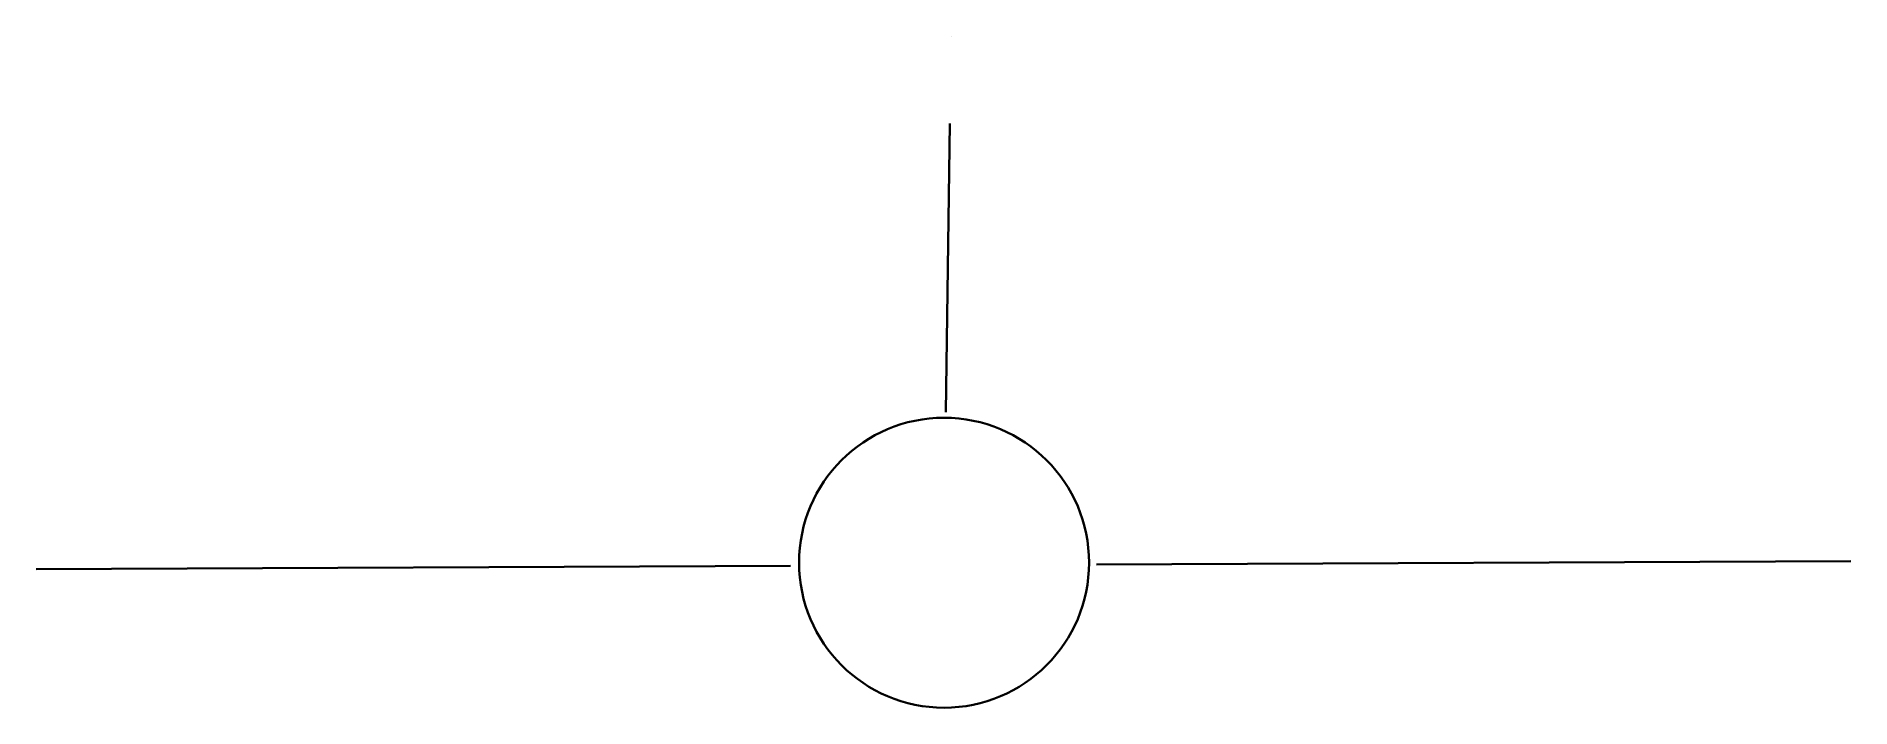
# Model space of a CAD drawing. Header units: metres. Extents: x 5301.9 to 5377.3, y 1222.3 to 1250.2.
import ezdxf

# ---------------------------------------------------------------- set-up
doc = ezdxf.new("R2010")
doc.units = ezdxf.units.M
doc.linetypes.add('ACAD_ISO03W100', pattern=[30, 12, -18])

msp = doc.modelspace()

# ---------------------------------------------------------------- linework, layer by layer
at = {"linetype": 'ACAD_ISO03W100', "lineweight": 30}
for p in [(5339.708, 1234.552), (5339.931, 1250.185)]:
    msp.add_line(p, (5339.931, 1250.185), dxfattribs=at)
at = {"lineweight": 30}
for p, q in [((5301.886, 1228.023), (5333.259, 1228.166)), ((5301.886, 1228.023), (5333.259, 1228.166)), ((5345.975, 1228.216), (5377.348, 1228.359))]:
    msp.add_line(p, q, dxfattribs=at)
msp.add_circle((5339.641, 1228.291), 6.03, dxfattribs=at)

doc.saveas('drawing.dxf')
